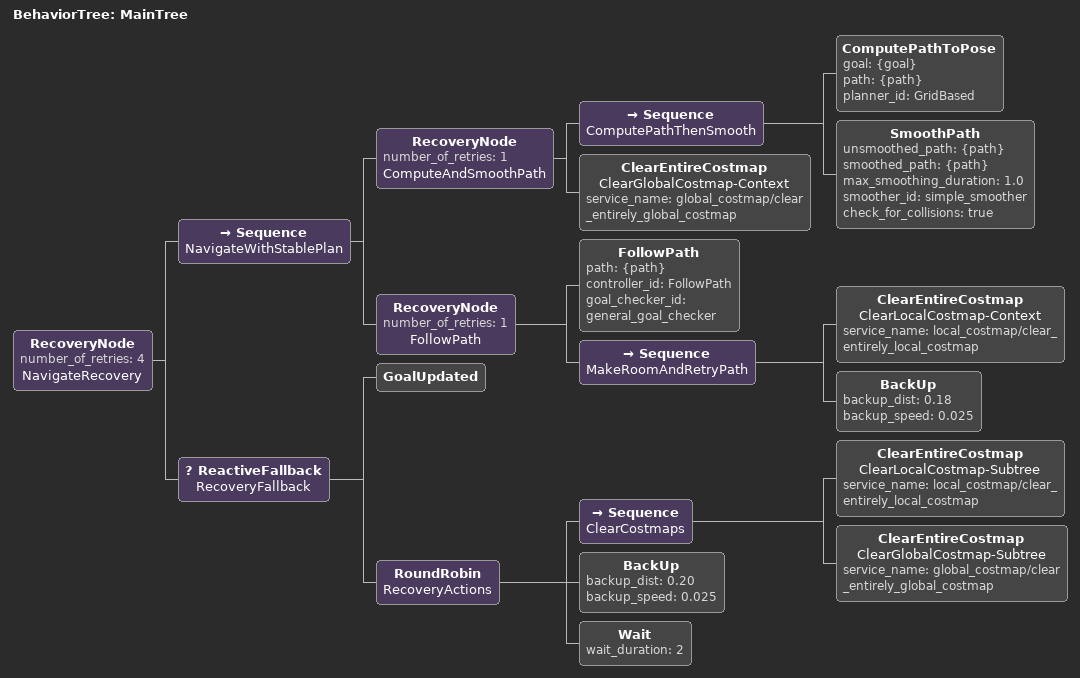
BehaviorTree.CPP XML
<?xml version="1.0"?>
<root main_tree_to_execute="MainTree">
  <BehaviorTree ID="MainTree">
    <RecoveryNode number_of_retries="4" name="NavigateRecovery">
      <Sequence name="NavigateWithStablePlan">
        <RecoveryNode number_of_retries="1" name="ComputeAndSmoothPath">
          <Sequence name="ComputePathThenSmooth">
            <ComputePathToPose goal="{goal}" path="{path}" planner_id="GridBased"/>
            <SmoothPath unsmoothed_path="{path}" smoothed_path="{path}" max_smoothing_duration="1.0" smoother_id="simple_smoother" check_for_collisions="true"/>
          </Sequence>
          <ClearEntireCostmap name="ClearGlobalCostmap-Context" service_name="global_costmap/clear_entirely_global_costmap"/>
        </RecoveryNode>

        <RecoveryNode number_of_retries="1" name="FollowPath">
          <FollowPath path="{path}" controller_id="FollowPath" goal_checker_id="general_goal_checker"/>
          <Sequence name="MakeRoomAndRetryPath">
            <ClearEntireCostmap name="ClearLocalCostmap-Context" service_name="local_costmap/clear_entirely_local_costmap"/>
            <BackUp backup_dist="0.18" backup_speed="0.025"/>
          </Sequence>
        </RecoveryNode>
      </Sequence>

      <ReactiveFallback name="RecoveryFallback">
        <GoalUpdated/>
        <RoundRobin name="RecoveryActions">
          <Sequence name="ClearCostmaps">
            <ClearEntireCostmap name="ClearLocalCostmap-Subtree" service_name="local_costmap/clear_entirely_local_costmap"/>
            <ClearEntireCostmap name="ClearGlobalCostmap-Subtree" service_name="global_costmap/clear_entirely_global_costmap"/>
          </Sequence>
          <BackUp backup_dist="0.20" backup_speed="0.025"/>
          <Wait wait_duration="2"/>
        </RoundRobin>
      </ReactiveFallback>
    </RecoveryNode>
  </BehaviorTree>
</root>
